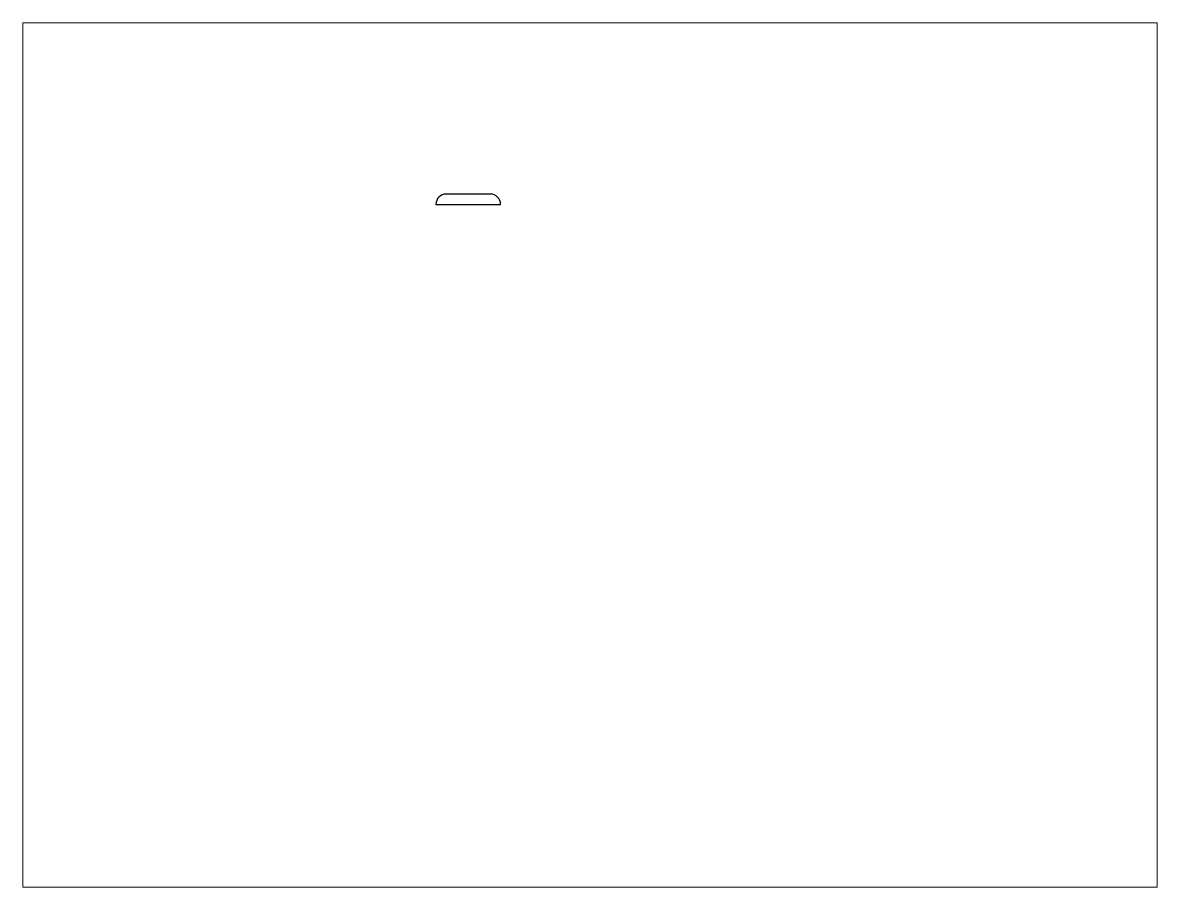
# Paper-space layout 'Layout1' of a CAD drawing. Extents: x 27 to 240, y 20 to 183.
# The model-space entities are those that its viewports show. They can reach past a viewport. Long polylines and large blocks are cut down to what shows.
import ezdxf

# ---------------------------------------------------------------- set-up
doc = ezdxf.new("R2010")
doc.units = 0
doc.header["$LTSCALE"] = 15
doc.layers.get('0').update_dxf_attribs({"linetype": 'CONTINUOUS'})
doc.layers.add('ANA', color=220, linetype='CONTINUOUS')

msp = doc.modelspace()

# ---------------------------------------------------------------- linework, layer by layer
at = {"layer": 'ANA', "color": 0}
msp.add_lwpolyline([(160.13, 215.5, 0.414214), (156.63, 219), (141.63, 219, 0.414214), (138.13, 215.5)], format="xyb", close=True, dxfattribs=at)

psp = doc.layouts.get("Layout1")

# ---------------------------------------------------------------- viewports
at = {"layer": '0', "color": 0, "linetype": 'BYBLOCK', "ltscale": 0.05}
psp.add_viewport(center=(133.35, 101.6), size=(213.36, 162.56), view_center_point=(190.51, 130.3), view_height=293.8955, dxfattribs=at)

doc.saveas('drawing.dxf')
